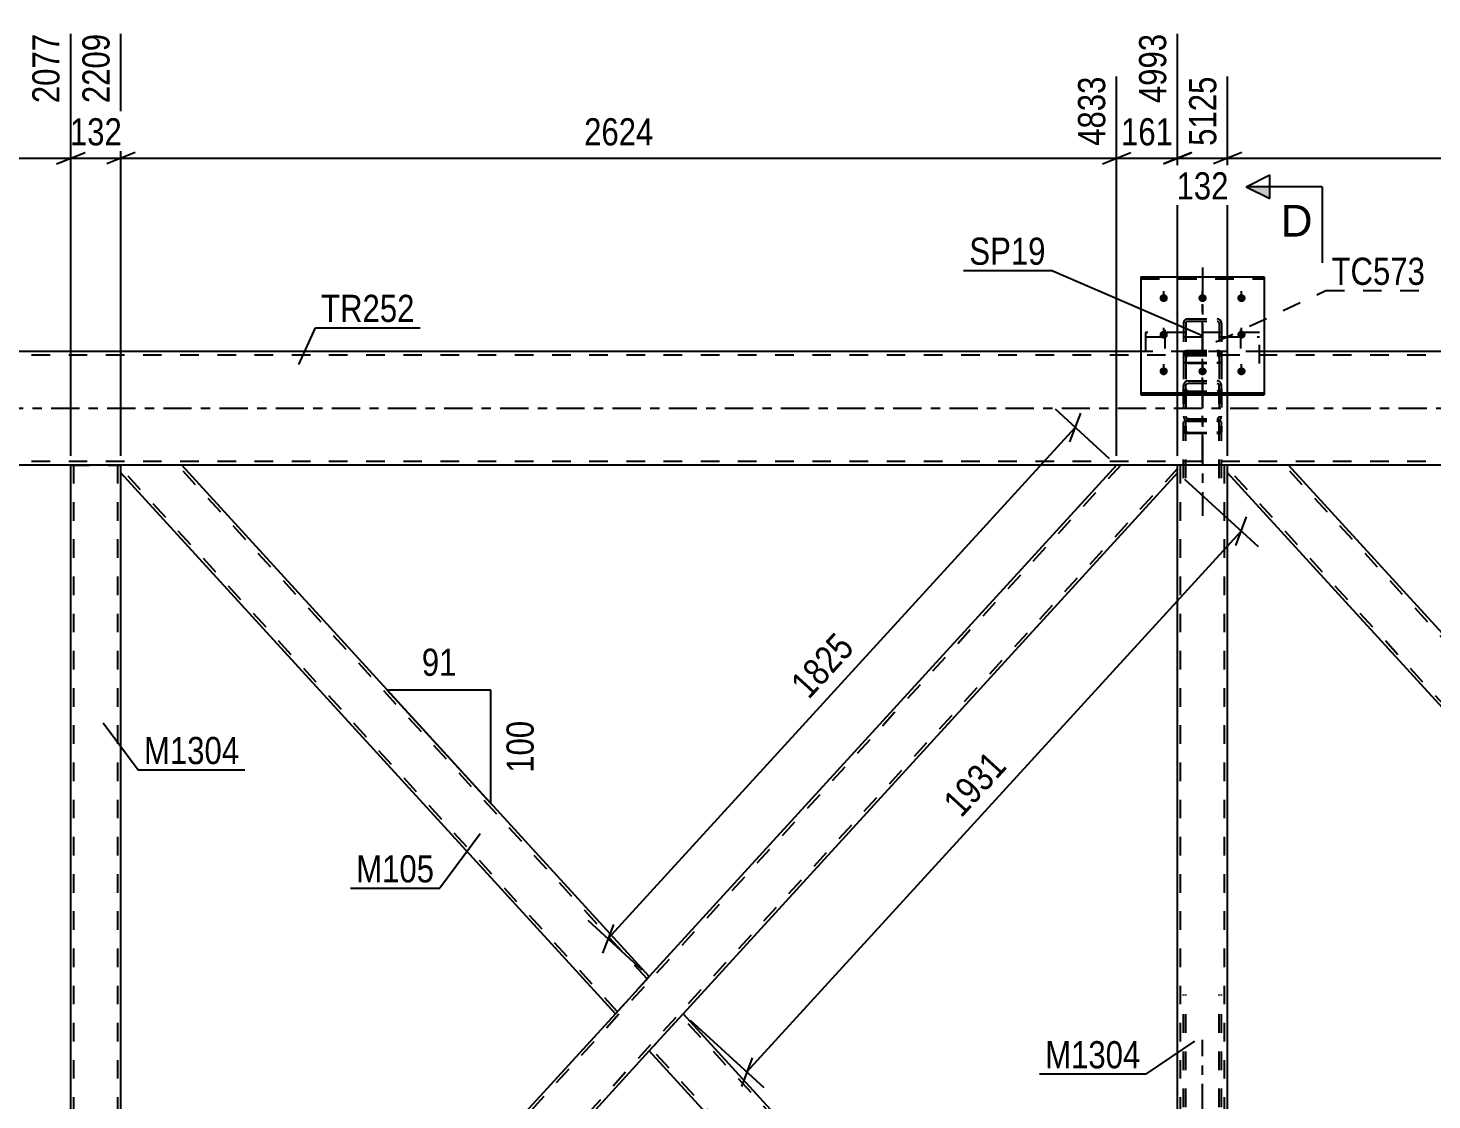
# Model space of a CAD drawing. Header units: millimetres. Extents: x 0 to 841, y 0 to 594.
# Drawn here: x 150.8 to 298.8, y 354.2 to 467.1 of the extents above; entities that cross this region are included whole.
import ezdxf

# ---------------------------------------------------------------- set-up
doc = ezdxf.new("R2010")
doc.units = ezdxf.units.MM
doc.linetypes.add('DXK_LINE_DOT2', pattern=[3.9198, 1.9599, -1.9599])
doc.linetypes.add('DXK_LINE_DOT3', pattern=[5.9187, 2.979, -0.9799, 0.9799, -0.9799])
doc.styles.add('Arial', font='ARIAL.TTF', dxfattribs={"height": 0.2})
doc.styles.add('Arial Narrow', font='ARIALN.TTF', dxfattribs={"height": 0.2})

# ---------------------------------------------------------------- blocks, each defined once
blk = doc.blocks.new('Part-122615941-4418 - 4343')
at = {"color": 2, "linetype": 'Continuous'}
for p, q in [((268.08, 440.92), (281.08, 440.92)), ((268.08, 440.92), (268.08, 428.48)), ((281.08, 440.92), (281.08, 428.48)), ((268.08, 428.7), (281.08, 428.7)), ((268.08, 428.48), (281.08, 428.48))]:
    blk.add_line(p, q, dxfattribs=at)
at = {"color": 7, "linetype": 'DXK_LINE_DOT2'}
blk.add_line((268.08, 440.7), (281.08, 440.7), dxfattribs=at)
blk = doc.blocks.new('Bolt-122615941-4376 - 4343')
at = {"linetype": 'Continuous'}
for points in [[(270.48, 438.25), (270.38, 438.26), (270.3, 438.28), (270.22, 438.33), (270.15, 438.39), (270.09, 438.46), (270.06, 438.53), (270.04, 438.62), (270.04, 438.71), (270.06, 438.79), (270.09, 438.87), (270.15, 438.94), (270.22, 439), (270.3, 439.04), (270.38, 439.07), (270.48, 439.08), (270.57, 439.07), (270.65, 439.04), (270.73, 439), (270.8, 438.94), (270.86, 438.87), (270.89, 438.79), (270.91, 438.71), (270.91, 438.62), (270.89, 438.53), (270.86, 438.46), (270.8, 438.39), (270.73, 438.33), (270.65, 438.28), (270.57, 438.26)], [(274.58, 438.25), (274.48, 438.26), (274.4, 438.28), (274.32, 438.33), (274.25, 438.39), (274.19, 438.46), (274.16, 438.53), (274.14, 438.62), (274.14, 438.71), (274.16, 438.79), (274.19, 438.87), (274.25, 438.94), (274.32, 439), (274.4, 439.04), (274.48, 439.07), (274.58, 439.08), (274.67, 439.07), (274.75, 439.04), (274.83, 439), (274.9, 438.94), (274.96, 438.87), (274.99, 438.79), (275.01, 438.71), (275.01, 438.62), (274.99, 438.53), (274.96, 438.46), (274.9, 438.39), (274.83, 438.33), (274.75, 438.28), (274.67, 438.26)], [(278.68, 438.25), (278.58, 438.26), (278.5, 438.28), (278.42, 438.33), (278.35, 438.39), (278.29, 438.46), (278.26, 438.53), (278.24, 438.62), (278.24, 438.71), (278.26, 438.79), (278.29, 438.87), (278.35, 438.94), (278.42, 439), (278.5, 439.04), (278.58, 439.07), (278.68, 439.08), (278.77, 439.07), (278.85, 439.04), (278.93, 439), (279, 438.94), (279.06, 438.87), (279.09, 438.79), (279.11, 438.71), (279.11, 438.62), (279.09, 438.53), (279.06, 438.46), (279, 438.39), (278.93, 438.33), (278.85, 438.28), (278.77, 438.26)], [(270.48, 434.4), (270.38, 434.41), (270.3, 434.43), (270.22, 434.48), (270.15, 434.53), (270.09, 434.6), (270.06, 434.68), (270.04, 434.77), (270.04, 434.85), (270.06, 434.94), (270.09, 435.02), (270.15, 435.09), (270.22, 435.14), (270.3, 435.19), (270.38, 435.21), (270.48, 435.22), (270.57, 435.21), (270.65, 435.19), (270.73, 435.14), (270.8, 435.09), (270.86, 435.02), (270.89, 434.94), (270.91, 434.85), (270.91, 434.77), (270.89, 434.68), (270.86, 434.6), (270.8, 434.53), (270.73, 434.48), (270.65, 434.43), (270.57, 434.41)], [(278.68, 434.4), (278.58, 434.41), (278.5, 434.43), (278.42, 434.48), (278.35, 434.53), (278.29, 434.6), (278.26, 434.68), (278.24, 434.77), (278.24, 434.85), (278.26, 434.94), (278.29, 435.02), (278.35, 435.09), (278.42, 435.14), (278.5, 435.19), (278.58, 435.21), (278.68, 435.22), (278.77, 435.21), (278.85, 435.19), (278.93, 435.14), (279, 435.09), (279.06, 435.02), (279.09, 434.94), (279.11, 434.85), (279.11, 434.77), (279.09, 434.68), (279.06, 434.6), (279, 434.53), (278.93, 434.48), (278.85, 434.43), (278.77, 434.41)], [(270.48, 430.54), (270.38, 430.55), (270.3, 430.58), (270.22, 430.62), (270.15, 430.68), (270.09, 430.75), (270.06, 430.83), (270.04, 430.91), (270.04, 431), (270.06, 431.08), (270.09, 431.16), (270.15, 431.23), (270.22, 431.29), (270.3, 431.33), (270.38, 431.36), (270.48, 431.37), (270.57, 431.36), (270.65, 431.33), (270.73, 431.29), (270.8, 431.23), (270.86, 431.16), (270.89, 431.08), (270.91, 431), (270.91, 430.91), (270.89, 430.83), (270.86, 430.75), (270.8, 430.68), (270.73, 430.62), (270.65, 430.58), (270.57, 430.55)], [(274.58, 430.54), (274.48, 430.55), (274.4, 430.58), (274.32, 430.62), (274.25, 430.68), (274.19, 430.75), (274.16, 430.83), (274.14, 430.91), (274.14, 431), (274.16, 431.08), (274.19, 431.16), (274.25, 431.23), (274.32, 431.29), (274.4, 431.33), (274.48, 431.36), (274.58, 431.37), (274.67, 431.36), (274.75, 431.33), (274.83, 431.29), (274.9, 431.23), (274.96, 431.16), (274.99, 431.08), (275.01, 431), (275.01, 430.91), (274.99, 430.83), (274.96, 430.75), (274.9, 430.68), (274.83, 430.62), (274.75, 430.58), (274.67, 430.55)], [(278.68, 430.54), (278.58, 430.55), (278.5, 430.58), (278.42, 430.62), (278.35, 430.68), (278.29, 430.75), (278.26, 430.83), (278.24, 430.91), (278.24, 431), (278.26, 431.08), (278.29, 431.16), (278.35, 431.23), (278.42, 431.29), (278.5, 431.33), (278.58, 431.36), (278.68, 431.37), (278.77, 431.36), (278.85, 431.33), (278.93, 431.29), (279, 431.23), (279.06, 431.16), (279.09, 431.08), (279.11, 431), (279.11, 430.91), (279.09, 430.83), (279.06, 430.75), (279, 430.68), (278.93, 430.62), (278.85, 430.58), (278.77, 430.55)]]:
    blk.add_hatch(color=1, dxfattribs=at).paths.add_polyline_path(points)
at = {"color": 1, "linetype": 'Continuous'}
for p, q in [((270.48, 438.27), (270.48, 439.4)), ((274.58, 438.27), (274.58, 439.4)), ((278.68, 438.27), (278.68, 439.4)), ((270.48, 434.41), (270.48, 435.55)), ((278.68, 434.41), (278.68, 435.55)), ((270.48, 430.56), (270.48, 431.7)), ((274.58, 430.56), (274.58, 431.7)), ((278.68, 430.56), (278.68, 431.7))]:
    blk.add_line(p, q, dxfattribs=at)
blk = doc.blocks.new('Bolt-122615941-4377 - 4343')
at = {"color": 1, "linetype": 'DXK_LINE_DOT2'}
blk.add_line((278.58, 435.31), (278.58, 432.37), dxfattribs=at)
blk = doc.blocks.new('Bolt-122615941-4378 - 4343')
at = {"color": 1, "linetype": 'DXK_LINE_DOT2'}
blk.add_line((270.58, 435.31), (270.58, 432.37), dxfattribs=at)
blk = doc.blocks.new('Part-122615941-4396 - 4343')
at = {"color": 2, "linetype": 'Continuous'}
for p, q in [((268.08, 433.05), (147.27, 433.05)), ((501.41, 433.05), (281.08, 433.05)), ((635.22, 421.05), (147.27, 421.05))]:
    blk.add_line(p, q, dxfattribs=at)
at = {"color": 7, "linetype": 'DXK_LINE_DOT2'}
for p, q in [((635.22, 432.65), (147.27, 432.65)), ((281.08, 433.05), (268.08, 433.05)), ((635.22, 421.45), (147.27, 421.45))]:
    blk.add_line(p, q, dxfattribs=at)
at = {"color": 7, "linetype": 'DXK_LINE_DOT3'}
blk.add_line((147.27, 427.05), (635.22, 427.05), dxfattribs=at)
blk = doc.blocks.new('Part-122615941-4419 - 4343')
at = {"color": 7, "linetype": 'DXK_LINE_DOT2'}
for p, q in [((280.57, 435.05), (268.57, 435.05)), ((268.57, 435.05), (268.57, 431.79)), ((268.57, 434.6), (280.57, 434.6)), ((280.57, 431.79), (280.57, 435.05))]:
    blk.add_line(p, q, dxfattribs=at)
blk = doc.blocks.new('Part-122615941-4420 - 4343')
at = {"color": 7, "linetype": 'DXK_LINE_DOT2'}
for p, q in [((272.58, 302.44), (272.58, 365.28)), ((272.82, 302.44), (272.82, 365.28)), ((276.34, 302.44), (276.34, 365.28)), ((276.58, 302.44), (276.58, 365.28)), ((273.06, 309.45), (272.87, 309.33)), ((273.06, 309.45), (276.1, 309.45)), ((276.28, 309.33), (276.1, 309.45)), ((272.61, 308.52), (272.58, 307.94)), ((272.82, 307.94), (272.83, 308.23)), ((272.96, 308.64), (273.06, 308.69)), ((273.06, 308.69), (276.1, 308.69)), ((276.1, 308.69), (276.19, 308.64)), ((276.32, 308.23), (276.34, 307.94)), ((276.58, 307.94), (276.54, 308.52)), ((272.82, 305.45), (272.58, 305.45)), ((276.58, 305.45), (276.34, 305.45)), ((272.58, 302.44), (272.61, 301.86)), ((272.83, 302.15), (272.82, 302.44)), ((276.34, 302.44), (276.32, 302.15)), ((276.54, 301.86), (276.58, 302.44)), ((272.87, 301.04), (272.96, 300.99)), ((273.06, 301.68), (272.96, 301.74)), ((272.96, 300.99), (273.06, 300.93)), ((273.06, 301.68), (276.1, 301.68)), ((276.1, 300.93), (273.06, 300.93)), ((276.19, 301.74), (276.1, 301.68)), ((276.1, 300.93), (276.27, 301.03)), ((276.27, 301.03), (276.28, 301.04))]:
    blk.add_line(p, q, dxfattribs=at)
at = {"color": 7, "linetype": 'DXK_LINE_DOT3'}
blk.add_line((274.58, 293.68), (274.58, 360.5), dxfattribs=at)
at = {"color": 7, "linetype": 'DXK_LINE_DOT2'}
for centre, radius, start, end in [((274.45, 308.38), 1.84, 148.8903, 175.8112), ((274.7, 308.38), 1.84, 4.189, 31.1099), ((273.75, 308.16), 0.92, 148.8903, 175.8112), ((275.4, 308.16), 0.92, 4.189, 31.1099), ((273.75, 302.21), 0.92, 184.189, 211.1099), ((275.4, 302.21), 0.92, 328.8903, 355.8112), ((274.45, 301.99), 1.84, 184.189, 211.1099), ((274.7, 301.99), 1.84, 328.8903, 355.8112)]:
    blk.add_arc(centre, radius, start, end, dxfattribs=at)
blk = doc.blocks.new('Part-122615941-4421 - 4343')
at = {"color": 7, "linetype": 'DXK_LINE_DOT3'}
blk.add_line((274.58, 421.32), (274.58, 431.24), dxfattribs=at)
at = {"color": 7, "linetype": 'DXK_LINE_DOT2'}
for p, q in [((272.61, 429.64), (272.58, 429.44)), ((272.58, 419.7), (272.58, 429.44)), ((272.82, 429.44), (272.83, 429.54)), ((272.82, 419.7), (272.82, 429.44)), ((272.83, 429.54), (272.89, 429.62)), ((273.06, 429.95), (272.87, 429.91)), ((272.89, 429.62), (272.96, 429.68)), ((272.96, 429.68), (273.06, 429.7)), ((273.06, 429.95), (276.1, 429.95)), ((273.06, 429.7), (276.1, 429.7)), ((276.28, 429.91), (276.1, 429.95)), ((276.1, 429.7), (276.19, 429.68)), ((276.19, 429.68), (276.27, 429.62)), ((276.27, 429.62), (276.32, 429.54)), ((276.32, 429.54), (276.34, 429.44)), ((276.34, 419.7), (276.34, 429.44)), ((276.58, 429.44), (276.54, 429.64)), ((276.58, 419.7), (276.58, 429.44)), ((272.58, 426.21), (272.61, 426.01)), ((272.83, 426.11), (272.82, 426.21)), ((272.89, 426.03), (272.83, 426.11)), ((272.87, 425.73), (273.06, 425.7)), ((272.96, 425.97), (272.89, 426.03)), ((273.06, 425.95), (272.96, 425.97)), ((273.06, 425.95), (276.1, 425.95)), ((273.06, 425.7), (276.1, 425.7)), ((276.19, 425.97), (276.1, 425.95)), ((276.1, 425.7), (276.28, 425.73)), ((276.27, 426.03), (276.19, 425.97)), ((276.32, 426.11), (276.27, 426.03)), ((276.34, 426.21), (276.32, 426.11)), ((276.54, 426.01), (276.58, 426.21))]:
    blk.add_line(p, q, dxfattribs=at)
for centre, start, end in [((273.08, 429.46), 114.32, 159.2417), ((276.07, 429.46), 20.7584, 65.6801), ((273.08, 426.19), 200.7584, 245.6801), ((276.07, 426.19), 294.32, 339.2417)]:
    blk.add_arc(centre, 0.496, start, end, dxfattribs=at)
blk = doc.blocks.new('Part-122615941-4494 - 4343')
at = {"color": 2, "linetype": 'Continuous'}
for p, q in [((216.24, 359.34), (219.82, 363.25)), ((219.82, 363.25), (271.4, 306.83)), ((265.51, 305.45), (216.24, 359.34))]:
    blk.add_line(p, q, dxfattribs=at)
at = {"color": 7, "linetype": 'DXK_LINE_DOT2'}
for p, q in [((271.94, 305.77), (219.6, 363.01)), ((216.46, 359.57), (216.48, 359.59)), ((265.95, 305.45), (216.46, 359.57)), ((271.94, 306.25), (271.4, 306.83)), ((271.94, 305.45), (265.51, 305.45)), ((271.94, 305.45), (271.94, 306.25)), ((271.94, 305.48), (271.94, 305.45))]:
    blk.add_line(p, q, dxfattribs=at)
blk = doc.blocks.new('Part-122615941-4506 - 4343')
at = {"color": 7, "linetype": 'DXK_LINE_DOT3'}
blk.add_line((274.58, 427.32), (274.58, 438.01), dxfattribs=at)
at = {"color": 7, "linetype": 'DXK_LINE_DOT2'}
for p, q in [((272.61, 436.19), (272.58, 436.02)), ((272.58, 436.02), (272.58, 429.12)), ((272.72, 436.34), (272.61, 436.19)), ((272.87, 436.44), (272.72, 436.34)), ((272.82, 436.02), (272.83, 436.11)), ((272.82, 436.02), (272.82, 429.12)), ((272.83, 436.11), (272.89, 436.18)), ((273.06, 436.47), (272.87, 436.44)), ((272.89, 436.18), (272.96, 436.23)), ((272.96, 436.23), (273.06, 436.24)), ((273.06, 436.47), (276.1, 436.47)), ((273.06, 436.24), (276.1, 436.24)), ((276.28, 436.44), (276.1, 436.47)), ((276.1, 436.24), (276.19, 436.23)), ((276.19, 436.23), (276.27, 436.18)), ((276.27, 436.18), (276.32, 436.11)), ((276.44, 436.34), (276.28, 436.44)), ((276.32, 436.11), (276.34, 436.02)), ((276.34, 436.02), (276.34, 429.12)), ((276.54, 436.19), (276.44, 436.34)), ((276.58, 436.02), (276.54, 436.19)), ((276.58, 436.02), (276.58, 429.12)), ((272.58, 433.16), (272.61, 432.99)), ((272.58, 432.35), (272.61, 432.55)), ((272.61, 432.99), (272.72, 432.84)), ((272.72, 432.84), (272.87, 432.75)), ((272.83, 433.08), (272.82, 433.16)), ((272.83, 432.45), (272.82, 432.35)), ((272.89, 433), (272.83, 433.08)), ((272.89, 432.53), (272.83, 432.45)), ((272.87, 432.83), (273.06, 432.86)), ((272.87, 432.75), (273.06, 432.71)), ((272.96, 432.95), (272.89, 433)), ((272.96, 432.59), (272.89, 432.53)), ((273.06, 432.94), (272.96, 432.95)), ((273.06, 432.61), (272.96, 432.59)), ((273.06, 432.94), (276.1, 432.94)), ((273.06, 432.86), (276.1, 432.86)), ((273.06, 432.71), (276.1, 432.71)), ((273.06, 432.61), (276.1, 432.61)), ((276.19, 432.95), (276.1, 432.94)), ((276.1, 432.86), (276.28, 432.83)), ((276.1, 432.71), (276.28, 432.75)), ((276.19, 432.59), (276.1, 432.61)), ((276.27, 433), (276.19, 432.95)), ((276.27, 432.53), (276.19, 432.59)), ((276.32, 433.08), (276.27, 433)), ((276.32, 432.45), (276.27, 432.53)), ((276.28, 432.75), (276.44, 432.84)), ((276.34, 433.16), (276.32, 433.08)), ((276.34, 432.35), (276.32, 432.45)), ((276.44, 432.84), (276.54, 432.99)), ((276.54, 432.99), (276.58, 433.16)), ((276.54, 432.55), (276.58, 432.35)), ((272.61, 428.92), (272.58, 429.12)), ((272.82, 429.12), (272.83, 429.02)), ((272.83, 429.02), (272.89, 428.94)), ((273.06, 428.61), (272.87, 428.65)), ((272.89, 428.94), (272.96, 428.88)), ((272.96, 428.88), (273.06, 428.86)), ((273.06, 428.86), (276.1, 428.86)), ((273.06, 428.61), (276.1, 428.61)), ((276.1, 428.86), (276.19, 428.88)), ((276.28, 428.65), (276.1, 428.61)), ((276.19, 428.88), (276.27, 428.94)), ((276.27, 428.94), (276.32, 429.02)), ((276.32, 429.02), (276.34, 429.12)), ((276.58, 429.12), (276.54, 428.92))]:
    blk.add_line(p, q, dxfattribs=at)
for centre, start, end in [((273.08, 432.37), 114.32, 159.2417), ((276.07, 432.37), 20.7584, 65.6801), ((273.08, 429.1), 200.7584, 245.6801), ((276.07, 429.1), 294.32, 339.2417)]:
    blk.add_arc(centre, 0.496, start, end, dxfattribs=at)
blk = doc.blocks.new('Part-122615941-4516 - 4343')
at = {"color": 7, "linetype": 'DXK_LINE_DOT2'}
for p, q in [((277.22, 421.05), (271.94, 421.05)), ((271.94, 420.25), (271.94, 421.05)), ((272.26, 305.45), (272.26, 421.05)), ((276.9, 305.45), (276.9, 421.05)), ((277.22, 420.25), (277.22, 421.05)), ((271.94, 305.45), (271.94, 306.83)), ((277.22, 305.45), (277.22, 306.83)), ((277.22, 305.45), (271.94, 305.45))]:
    blk.add_line(p, q, dxfattribs=at)
at = {"color": 2, "linetype": 'Continuous'}
for p, q in [((271.94, 306.83), (271.94, 420.25)), ((277.22, 306.83), (277.22, 420.25))]:
    blk.add_line(p, q, dxfattribs=at)
blk = doc.blocks.new('Part-122615941-4531 - 4343')
at = {"color": 2, "linetype": 'Continuous'}
for p, q in [((155.27, 305.45), (155.27, 421.05)), ((160.55, 306.25), (160.55, 420.25))]:
    blk.add_line(p, q, dxfattribs=at)
at = {"color": 7, "linetype": 'DXK_LINE_DOT2'}
for p, q in [((155.27, 421.05), (160.55, 421.05)), ((155.59, 305.45), (155.59, 421.05)), ((160.23, 305.45), (160.23, 421.05)), ((160.55, 420.25), (160.55, 421.05)), ((160.55, 305.45), (155.27, 305.45)), ((160.55, 305.45), (160.55, 306.25))]:
    blk.add_line(p, q, dxfattribs=at)
blk = doc.blocks.new('Part-122615941-4556 - 4343')
at = {"color": 7, "linetype": 'DXK_LINE_DOT2'}
for p, q in [((382.61, 421.05), (277.22, 305.77)), ((388.6, 420.72), (283.21, 305.45)), ((388.6, 421.05), (382.18, 421.05)), ((332.91, 367.16), (329.33, 363.25)), ((336.49, 363.25), (332.91, 359.34)), ((277.75, 306.83), (277.22, 306.25)), ((277.22, 305.45), (277.22, 306.25)), ((283.64, 305.45), (277.22, 305.45))]:
    blk.add_line(p, q, dxfattribs=at)
at = {"color": 2, "linetype": 'Continuous'}
for p, q in [((382.18, 421.05), (332.91, 367.16)), ((388.6, 420.25), (388.6, 421.05)), ((388.6, 420.25), (336.49, 363.25)), ((329.33, 363.25), (277.75, 306.83)), ((332.91, 359.34), (283.64, 305.45))]:
    blk.add_line(p, q, dxfattribs=at)
blk = doc.blocks.new('Part-122615941-4561 - 4343')
at = {"color": 2, "linetype": 'Continuous'}
for p, q in [((277.22, 420.25), (277.22, 421.05)), ((332.91, 367.16), (283.64, 421.05)), ((329.33, 363.25), (277.22, 420.25)), ((332.78, 367.02), (332.48, 366.69)), ((332.91, 367.16), (332.78, 367.02)), ((332.48, 366.69), (329.33, 363.25))]:
    blk.add_line(p, q, dxfattribs=at)
at = {"color": 7, "linetype": 'DXK_LINE_DOT2'}
for p, q in [((283.64, 421.05), (277.22, 421.05)), ((329.55, 363.48), (277.22, 420.72)), ((332.69, 366.92), (283.21, 421.05)), ((332.78, 367.02), (332.69, 366.92)), ((332.64, 366.87), (332.48, 366.69)), ((329.55, 363.48), (329.57, 363.5))]:
    blk.add_line(p, q, dxfattribs=at)
blk = doc.blocks.new('Part-122615941-4566 - 4343')
at = {"color": 2, "linetype": 'Continuous'}
for p, q in [((160.55, 420.25), (160.55, 421.05)), ((216.24, 367.16), (166.97, 421.05)), ((212.67, 363.25), (160.55, 420.25)), ((216.24, 367.16), (215.81, 366.69)), ((215.81, 366.69), (212.67, 363.25))]:
    blk.add_line(p, q, dxfattribs=at)
at = {"color": 7, "linetype": 'DXK_LINE_DOT2'}
for p, q in [((166.97, 421.05), (160.55, 421.05)), ((212.88, 363.48), (160.55, 420.72)), ((216.03, 366.92), (166.54, 421.05)), ((216.21, 367.12), (215.81, 366.69)), ((212.88, 363.48), (212.9, 363.5))]:
    blk.add_line(p, q, dxfattribs=at)
blk = doc.blocks.new('Part-122615941-4571 - 4343')
at = {"color": 7, "linetype": 'DXK_LINE_DOT2'}
for p, q in [((265.95, 421.05), (160.55, 305.77)), ((271.94, 420.72), (166.54, 305.45)), ((271.94, 421.05), (265.51, 421.05)), ((216.24, 367.16), (212.67, 363.25)), ((219.82, 363.25), (216.24, 359.34)), ((160.55, 305.63), (160.55, 305.66)), ((166.97, 305.45), (160.55, 305.45))]:
    blk.add_line(p, q, dxfattribs=at)
at = {"color": 2, "linetype": 'Continuous'}
for p, q in [((265.51, 421.05), (216.24, 367.16)), ((271.94, 420.25), (271.94, 421.05)), ((271.94, 420.25), (219.82, 363.25)), ((212.67, 363.25), (160.55, 306.25)), ((216.24, 359.34), (166.97, 305.45)), ((160.55, 305.45), (160.55, 306.25))]:
    blk.add_line(p, q, dxfattribs=at)
blk = doc.blocks.new('Part-122615941-4573 - 4343')
at = {"color": 7, "linetype": 'DXK_LINE_DOT3'}
blk.add_line((274.57, 441.88), (274.57, 415.72), dxfattribs=at)
at = {"color": 7, "linetype": 'DXK_LINE_DOT2'}
for p, q in [((272.57, 433), (272.61, 433.06)), ((272.57, 433), (272.57, 424.59)), ((272.61, 433.06), (272.72, 433.12)), ((272.72, 433.12), (272.87, 433.15)), ((272.83, 433.03), (272.81, 433)), ((272.81, 433), (272.81, 424.59)), ((272.89, 433.06), (272.83, 433.03)), ((272.87, 433.15), (273.05, 433.16)), ((272.96, 433.08), (272.89, 433.06)), ((273.05, 433.08), (272.96, 433.08)), ((273.05, 433.16), (276.09, 433.16)), ((273.05, 433.08), (276.09, 433.08)), ((276.09, 433.16), (276.28, 433.15)), ((276.19, 433.08), (276.09, 433.08)), ((276.26, 433.06), (276.19, 433.08)), ((276.32, 433.03), (276.26, 433.06)), ((276.28, 433.15), (276.43, 433.12)), ((276.33, 433), (276.32, 433.03)), ((276.33, 433), (276.33, 424.59)), ((276.43, 433.12), (276.54, 433.06)), ((276.54, 433.06), (276.57, 433)), ((276.57, 433), (276.57, 424.59)), ((272.61, 431.9), (272.57, 431.96)), ((272.72, 431.84), (272.61, 431.9)), ((272.87, 431.81), (272.72, 431.84)), ((272.81, 431.96), (272.83, 431.93)), ((272.83, 431.93), (272.89, 431.9)), ((273.05, 431.8), (272.87, 431.81)), ((272.89, 431.9), (272.96, 431.89)), ((272.96, 431.89), (273.05, 431.88)), ((273.05, 431.88), (276.09, 431.88)), ((273.05, 431.8), (276.09, 431.8)), ((276.09, 431.88), (276.19, 431.89)), ((276.28, 431.81), (276.09, 431.8)), ((276.19, 431.89), (276.26, 431.9)), ((276.26, 431.9), (276.32, 431.93)), ((276.43, 431.84), (276.28, 431.81)), ((276.32, 431.93), (276.33, 431.96)), ((276.54, 431.9), (276.43, 431.84)), ((276.57, 431.96), (276.54, 431.9)), ((272.61, 425.7), (272.57, 425.63)), ((272.72, 425.75), (272.61, 425.7)), ((272.87, 425.79), (272.72, 425.75)), ((272.81, 425.63), (272.83, 425.66)), ((272.83, 425.66), (272.89, 425.69)), ((273.05, 425.8), (272.87, 425.79)), ((272.89, 425.69), (272.96, 425.71)), ((272.96, 425.71), (273.05, 425.72)), ((273.05, 425.8), (276.09, 425.8)), ((273.05, 425.72), (276.09, 425.72)), ((276.28, 425.79), (276.09, 425.8)), ((276.09, 425.72), (276.19, 425.71)), ((276.19, 425.71), (276.26, 425.69)), ((276.26, 425.69), (276.32, 425.66)), ((276.43, 425.75), (276.28, 425.79)), ((276.32, 425.66), (276.33, 425.63)), ((276.54, 425.7), (276.43, 425.75)), ((276.57, 425.63), (276.54, 425.7)), ((272.57, 424.59), (272.61, 424.53)), ((272.61, 424.53), (272.72, 424.48)), ((272.72, 424.48), (272.87, 424.44)), ((272.83, 424.56), (272.81, 424.59)), ((272.89, 424.54), (272.83, 424.56)), ((272.87, 424.44), (273.05, 424.43)), ((272.96, 424.52), (272.89, 424.54)), ((273.05, 424.51), (272.96, 424.52)), ((273.05, 424.51), (276.09, 424.51)), ((273.05, 424.43), (276.09, 424.43)), ((276.19, 424.52), (276.09, 424.51)), ((276.09, 424.43), (276.28, 424.44)), ((276.26, 424.54), (276.19, 424.52)), ((276.32, 424.56), (276.26, 424.54)), ((276.28, 424.44), (276.43, 424.48)), ((276.33, 424.59), (276.32, 424.56)), ((276.43, 424.48), (276.54, 424.53)), ((276.54, 424.53), (276.57, 424.59))]:
    blk.add_line(p, q, dxfattribs=at)
blk = doc.blocks.new('StraightDimension-122615941-7252 - 4343')
at = {"color": 7, "linetype": 'Continuous'}
for p, q in [((271.94, 422.05), (271.94, 466.52)), ((265.51, 422.05), (265.51, 462.02)), ((264.01, 452.81), (267.01, 454.01)), ((265.51, 453.41), (271.94, 453.41)), ((273.44, 454.01), (270.44, 452.81))]:
    blk.add_line(p, q, dxfattribs=at)
at = {"color": 0}
blk.add_wipeout([(272.07, 454.16), (272.07, 458.36), (265.38, 458.36), (265.38, 454.16)], dxfattribs=at)
at = {"color": 3, "style": 'Arial Narrow'}
blk.add_text('161', height=2.863, dxfattribs=at).set_placement((265.98, 454.76))
at = {"color": 0, "linetype": 'Continuous'}
blk.add_wipeout([(271.34, 467.12), (267.14, 467.12), (267.14, 458.61), (271.34, 458.61)], dxfattribs=at)
at = {"color": 3, "linetype": 'Continuous', "style": 'Arial Narrow'}
blk.add_text('4993', height=2.863, rotation=90.0002, dxfattribs=at).set_placement((270.74, 459.21))
blk = doc.blocks.new('StraightDimension-122615941-7250 - 4343')
at = {"color": 7, "linetype": 'Continuous'}
for p, q in [((277.22, 422.05), (277.22, 462.02)), ((382.18, 422.05), (382.18, 462.02)), ((278.72, 454.01), (275.72, 452.81)), ((277.22, 453.41), (382.18, 453.41)), ((380.68, 452.81), (383.68, 454.01))]:
    blk.add_line(p, q, dxfattribs=at)
at = {"color": 0}
blk.add_wipeout([(333.95, 454.16), (333.95, 458.36), (325.44, 458.36), (325.44, 454.16)], dxfattribs=at)
at = {"color": 3, "style": 'Arial Narrow'}
blk.add_text('2624', height=2.863, dxfattribs=at).set_placement((326.04, 454.76))
at = {"color": 0, "linetype": 'Continuous'}
blk.add_wipeout([(381.58, 462.62), (377.38, 462.62), (377.38, 454.11), (381.58, 454.11)], dxfattribs=at)
at = {"color": 3, "linetype": 'Continuous', "style": 'Arial Narrow'}
blk.add_text('7750', height=2.863, rotation=90.0002, dxfattribs=at).set_placement((380.98, 454.71))
blk = doc.blocks.new('StraightDimension-122615941-4656 - 4343')
at = {"color": 7, "linetype": 'Continuous'}
for p, q in [((264.78, 421.72), (259.06, 426.95)), ((260.59, 423.52), (261.73, 426.54)), ((211.89, 371.14), (261.16, 425.03)), ((215.51, 367.83), (209.79, 373.06)), ((212.46, 372.65), (211.32, 369.63))]:
    blk.add_line(p, q, dxfattribs=at)
at = {"color": 0}
blk.add_wipeout([(238.84, 401.73), (235.74, 404.57), (230, 398.28), (233.1, 395.45)], dxfattribs=at)
at = {"color": 3, "style": 'Arial Narrow'}
blk.add_text('1825', height=2.863, rotation=47.5612, dxfattribs=at).set_placement((233.06, 396.3))
blk = doc.blocks.new('StraightDimension-122615941-4694 - 4343')
at = {"color": 7, "linetype": 'Continuous'}
for p, q in [((272.67, 419.57), (280.42, 412.49)), ((278.08, 412.6), (279.22, 415.62)), ((226.54, 357.11), (278.65, 414.11)), ((220.56, 362.57), (228.31, 355.49)), ((227.11, 358.62), (225.97, 355.59))]:
    blk.add_line(p, q, dxfattribs=at)
at = {"color": 0}
blk.add_wipeout([(254.91, 389.25), (251.81, 392.09), (246.07, 385.81), (249.17, 382.97)], dxfattribs=at)
at = {"color": 3, "style": 'Arial Narrow'}
blk.add_text('1931', height=2.863, rotation=47.5612, dxfattribs=at).set_placement((249.13, 383.82))
blk = doc.blocks.new('StraightDimension-122615941-5034 - 4343')
at = {"color": 7, "linetype": 'Continuous'}
for p, q in [((143.58, 419.55), (142.38, 422.55)), ((154.27, 421.05), (140.13, 421.05)), ((142.98, 305.45), (142.98, 421.05)), ((142.38, 306.95), (143.58, 303.95)), ((154.27, 305.45), (140.13, 305.45))]:
    blk.add_line(p, q, dxfattribs=at)
at = {"color": 0}
blk.add_wipeout([(142.23, 367.5), (138.03, 367.5), (138.03, 358.99), (142.23, 358.99)], dxfattribs=at)
at = {"color": 3, "style": 'Arial Narrow'}
blk.add_text('2890', height=2.863, rotation=90.0002, dxfattribs=at).set_placement((141.63, 359.59))
blk = doc.blocks.new('AngleDimension-122615941-5234 - 4343')
at = {"color": 7, "linetype": 'Continuous'}
for p, q in [((192.61, 393.01), (188.63, 397.36)), ((199.56, 397.36), (188.63, 397.36)), ((199.56, 385.41), (188.63, 397.36)), ((199.56, 385.41), (199.56, 397.36))]:
    blk.add_line(p, q, dxfattribs=at)
at = {"color": 0}
for points in [[(196.52, 398.26), (196.52, 402.46), (191.67, 402.46), (191.67, 398.26)], [(204.66, 394.73), (200.46, 394.73), (200.46, 388.04), (204.66, 388.04)]]:
    blk.add_wipeout(points, dxfattribs=at)
at = {"color": 3, "style": 'Arial Narrow'}
blk.add_text('91', height=2.863, dxfattribs=at).set_placement((192.27, 398.86))
blk.add_text('100', height=2.863, rotation=90.0002, dxfattribs=at).set_placement((204.06, 388.64))
blk = doc.blocks.new('StraightDimension-122615941-7251 - 4343')
at = {"color": 7, "linetype": 'Continuous'}
for p, q in [((271.94, 422.05), (271.94, 466.52)), ((277.22, 422.05), (277.22, 462.02)), ((270.44, 452.81), (273.44, 454.01)), ((271.94, 453.41), (277.22, 453.41)), ((278.72, 454.01), (275.72, 452.81))]:
    blk.add_line(p, q, dxfattribs=at)
at = {"color": 0, "linetype": 'Continuous'}
blk.add_wipeout([(276.62, 462.62), (272.42, 462.62), (272.42, 454.11), (276.62, 454.11)], dxfattribs=at)
at = {"color": 0}
blk.add_wipeout([(277.92, 448.46), (277.92, 452.66), (271.23, 452.66), (271.23, 448.46)], dxfattribs=at)
at = {"color": 3, "linetype": 'Continuous', "style": 'Arial Narrow'}
blk.add_text('5125', height=2.863, rotation=90.0002, dxfattribs=at).set_placement((276.02, 454.71))
at = {"color": 3, "style": 'Arial Narrow'}
blk.add_text('132', height=2.863, dxfattribs=at).set_placement((271.83, 449.06))
blk = doc.blocks.new('StraightDimension-122615941-7253 - 4343')
at = {"color": 7, "linetype": 'Continuous'}
for p, q in [((160.55, 422.05), (160.55, 466.52)), ((265.51, 422.05), (265.51, 462.02)), ((162.05, 454.01), (159.05, 452.81)), ((160.55, 453.41), (265.51, 453.41)), ((264.01, 452.81), (267.01, 454.01))]:
    blk.add_line(p, q, dxfattribs=at)
at = {"color": 0}
blk.add_wipeout([(217.29, 454.16), (217.29, 458.36), (208.78, 458.36), (208.78, 454.16)], dxfattribs=at)
at = {"color": 3, "style": 'Arial Narrow'}
blk.add_text('2624', height=2.863, dxfattribs=at).set_placement((209.38, 454.76))
at = {"color": 0, "linetype": 'Continuous'}
blk.add_wipeout([(264.91, 462.62), (260.71, 462.62), (260.71, 454.11), (264.91, 454.11)], dxfattribs=at)
at = {"color": 3, "linetype": 'Continuous', "style": 'Arial Narrow'}
blk.add_text('4833', height=2.863, rotation=90.0002, dxfattribs=at).set_placement((264.31, 454.71))
blk = doc.blocks.new('StraightDimension-122615941-7254 - 4343')
at = {"color": 7, "linetype": 'Continuous'}
for p, q in [((155.27, 422.05), (155.27, 466.52)), ((160.55, 422.05), (160.55, 466.52)), ((153.77, 452.81), (156.77, 454.01)), ((155.27, 453.41), (160.55, 453.41)), ((162.05, 454.01), (159.05, 452.81))]:
    blk.add_line(p, q, dxfattribs=at)
at = {"color": 0}
blk.add_wipeout([(161.25, 454.16), (161.25, 458.36), (154.57, 458.36), (154.57, 454.16)], dxfattribs=at)
at = {"color": 3, "style": 'Arial Narrow'}
blk.add_text('132', height=2.863, dxfattribs=at).set_placement((155.17, 454.76))
at = {"color": 0, "linetype": 'Continuous'}
blk.add_wipeout([(159.95, 467.12), (155.75, 467.12), (155.75, 458.61), (159.95, 458.61)], dxfattribs=at)
at = {"color": 3, "linetype": 'Continuous', "style": 'Arial Narrow'}
blk.add_text('2209', height=2.863, rotation=90.0002, dxfattribs=at).set_placement((159.35, 459.21))
blk = doc.blocks.new('StraightDimension-122615941-7255 - 4343')
at = {"color": 7, "linetype": 'Continuous'}
for p, q in [((155.27, 422.05), (155.27, 466.52)), ((134.35, 434.05), (134.35, 456.54)), ((135.85, 454.01), (132.85, 452.81)), ((134.35, 453.41), (155.27, 453.41)), ((153.77, 452.81), (156.77, 454.01))]:
    blk.add_line(p, q, dxfattribs=at)
at = {"color": 0}
blk.add_wipeout([(149.07, 454.16), (149.07, 458.36), (140.55, 458.36), (140.55, 454.16)], dxfattribs=at)
at = {"color": 3, "style": 'Arial Narrow'}
blk.add_text('2077', height=2.863, dxfattribs=at).set_placement((141.15, 454.76))
at = {"color": 0, "linetype": 'Continuous'}
for points in [[(154.67, 467.12), (150.47, 467.12), (150.47, 458.61), (154.67, 458.61)], [(133.75, 457.14), (129.55, 457.14), (129.55, 454.11), (133.75, 454.11)]]:
    blk.add_wipeout(points, dxfattribs=at)
at = {"color": 3, "linetype": 'Continuous', "style": 'Arial Narrow'}
for s, height, p in [('2077', 2.863, (154.07, 459.21)), ('0', 2.86, (133.15, 454.71))]:
    blk.add_text(s, height=height, rotation=90.0002, dxfattribs=at).set_placement(p)
blk = doc.blocks.new('Mark-122615941-4392 - 4343')
at = {"color": 0}
blk.add_wipeout([(191.51, 436.15), (191.51, 439.15), (181.65, 439.15), (181.65, 436.15)], dxfattribs=at)
blk.add_wipeout([(191.51, 436.15), (191.51, 439.15), (181.65, 439.15), (181.65, 436.15)], dxfattribs=at)
at = {"color": 30, "linetype": 'Continuous'}
for p, q in [((179.32, 431.67), (181.05, 435.55)), ((181.05, 435.55), (192.11, 435.55))]:
    blk.add_line(p, q, dxfattribs=at)
at = {"color": 3, "style": 'Arial Narrow'}
blk.add_text('TR252', height=2.863, dxfattribs=at).set_placement((181.65, 436.15))
blk = doc.blocks.new('Mark-122615941-4414 - 4343')
at = {"color": 0}
blk.add_wipeout([(258.03, 442.18), (258.03, 445.18), (249.99, 445.18), (249.99, 442.18)], dxfattribs=at)
blk.add_wipeout([(258.03, 442.18), (258.03, 445.18), (249.99, 445.18), (249.99, 442.18)], dxfattribs=at)
at = {"color": 30, "linetype": 'Continuous'}
for p in [(249.39, 441.58), (274.58, 434.7)]:
    blk.add_line(p, (258.63, 441.58), dxfattribs=at)
at = {"color": 3, "style": 'Arial Narrow'}
blk.add_text('SP19', height=2.863, dxfattribs=at).set_placement((249.99, 442.18))
blk = doc.blocks.new('Mark-122615941-4502 - 4343')
at = {"color": 0}
blk.add_wipeout([(298.04, 440.06), (298.04, 443.06), (288.17, 443.06), (288.17, 440.06)], dxfattribs=at)
blk.add_wipeout([(298.04, 440.06), (298.04, 443.06), (288.17, 443.06), (288.17, 440.06)], dxfattribs=at)
at = {"color": 30, "linetype": 'DXK_LINE_DOT2'}
for p, q in [((275.98, 434.04), (287.57, 439.46)), ((287.57, 439.46), (298.64, 439.46))]:
    blk.add_line(p, q, dxfattribs=at)
at = {"color": 3, "style": 'Arial Narrow'}
blk.add_text('TC573', height=2.863, dxfattribs=at).set_placement((288.17, 440.06))
blk = doc.blocks.new('Mark-122615941-4512 - 4343')
at = {"color": 0}
blk.add_wipeout([(268.04, 357.5), (268.04, 360.5), (257.98, 360.5), (257.98, 357.5)], dxfattribs=at)
blk.add_wipeout([(268.04, 357.5), (268.04, 360.5), (257.98, 360.5), (257.98, 357.5)], dxfattribs=at)
at = {"color": 30, "linetype": 'Continuous'}
for p in [(273.74, 360.37), (257.38, 356.9)]:
    blk.add_line(p, (268.64, 356.9), dxfattribs=at)
at = {"color": 3, "style": 'Arial Narrow'}
blk.add_text('M1304', height=2.863, dxfattribs=at).set_placement((257.98, 357.5))
blk = doc.blocks.new('Mark-122615941-4527 - 4343')
at = {"color": 0}
blk.add_wipeout([(173.03, 389.56), (173.03, 392.56), (162.98, 392.56), (162.98, 389.56)], dxfattribs=at)
blk.add_wipeout([(173.03, 389.56), (173.03, 392.56), (162.98, 392.56), (162.98, 389.56)], dxfattribs=at)
at = {"color": 30, "linetype": 'Continuous'}
for p, q in [((158.69, 393.9), (162.38, 388.96)), ((162.38, 388.96), (173.63, 388.96))]:
    blk.add_line(p, q, dxfattribs=at)
at = {"color": 3, "style": 'Arial Narrow'}
blk.add_text('M1304', height=2.863, dxfattribs=at).set_placement((162.98, 389.56))
blk = doc.blocks.new('Mark-122615941-4562 - 4343')
at = {"color": 0}
blk.add_wipeout([(193.57, 377.09), (193.57, 380.09), (185.35, 380.09), (185.35, 377.09)], dxfattribs=at)
blk.add_wipeout([(193.57, 377.09), (193.57, 380.09), (185.35, 380.09), (185.35, 377.09)], dxfattribs=at)
at = {"color": 30, "linetype": 'Continuous'}
for p in [(198.41, 382.21), (184.75, 376.49)]:
    blk.add_line(p, (194.17, 376.49), dxfattribs=at)
at = {"color": 3, "style": 'Arial Narrow'}
blk.add_text('M105', height=2.863, dxfattribs=at).set_placement((185.35, 377.09))
blk = doc.blocks.new('SectionMark-122615941-5282 - 4343')
at = {"linetype": 'Continuous'}
for points in [[(281.67, 450.4), (281.67, 449.15), (279.17, 450.4)], [(281.67, 284.11), (281.67, 282.86), (279.17, 282.86)]]:
    blk.add_hatch(color=6, dxfattribs=at).paths.add_polyline_path(points)
at = {"color": 6, "linetype": 'Continuous'}
for p, q in [((279.17, 450.4), (281.67, 451.65)), ((281.67, 449.15), (281.67, 451.65)), ((287.17, 450.4), (279.17, 450.4)), ((279.17, 450.4), (281.67, 449.15)), ((287.17, 450.4), (287.17, 442.4)), ((287.17, 282.86), (287.17, 290.86)), ((279.17, 282.86), (281.67, 284.11)), ((287.17, 282.86), (279.17, 282.86)), ((281.67, 281.61), (279.17, 282.86)), ((281.67, 284.11), (281.67, 281.61))]:
    blk.add_line(p, q, dxfattribs=at)
at = {"color": 0, "linetype": 'Continuous'}
for points in [[(286.17, 445.15), (286.17, 448.65), (282.8, 448.65), (282.8, 445.15)], [(286.17, 284.61), (286.17, 288.11), (282.8, 288.11), (282.8, 284.61)]]:
    blk.add_wipeout(points, dxfattribs=at)
at = {"color": 3, "linetype": 'Continuous', "style": 'Arial'}
for p in [(282.8, 445.15), (282.8, 284.61)]:
    blk.add_text('D', height=3.34, dxfattribs=at).set_placement(p)

msp = doc.modelspace()

# ---------------------------------------------------------------- block references
for name in ['Part-122615941-4573 - 4343', 'Part-122615941-4418 - 4343', 'Bolt-122615941-4376 - 4343', 'Part-122615941-4506 - 4343', 'Bolt-122615941-4378 - 4343', 'Bolt-122615941-4377 - 4343', 'Part-122615941-4396 - 4343', 'Part-122615941-4419 - 4343', 'Part-122615941-4421 - 4343', 'Part-122615941-4531 - 4343', 'Part-122615941-4566 - 4343', 'Part-122615941-4571 - 4343', 'Part-122615941-4516 - 4343', 'Part-122615941-4556 - 4343', 'Part-122615941-4561 - 4343', 'Part-122615941-4420 - 4343', 'Part-122615941-4494 - 4343']:
    msp.add_blockref(name, (0, 0))

# ---------------------------------------------------------------- next in the draw order: block references
for name in ['StraightDimension-122615941-7252 - 4343', 'StraightDimension-122615941-7250 - 4343', 'StraightDimension-122615941-5034 - 4343', 'AngleDimension-122615941-5234 - 4343', 'Mark-122615941-4527 - 4343', 'Mark-122615941-4562 - 4343']:
    msp.add_blockref(name, (0, 0))

# ---------------------------------------------------------------- next in the draw order: block references
for name in ['StraightDimension-122615941-7251 - 4343', 'StraightDimension-122615941-4656 - 4343']:
    msp.add_blockref(name, (0, 0))

# ---------------------------------------------------------------- next in the draw order: block references
for name in ['StraightDimension-122615941-7253 - 4343', 'Mark-122615941-4502 - 4343', 'StraightDimension-122615941-4694 - 4343']:
    msp.add_blockref(name, (0, 0))

# ---------------------------------------------------------------- next in the draw order: block references
for name in ['StraightDimension-122615941-7254 - 4343', 'SectionMark-122615941-5282 - 4343', 'Mark-122615941-4414 - 4343', 'Mark-122615941-4392 - 4343', 'Mark-122615941-4512 - 4343']:
    msp.add_blockref(name, (0, 0))

# ---------------------------------------------------------------- next in the draw order: block references
msp.add_blockref('StraightDimension-122615941-7255 - 4343', (0, 0))

doc.saveas('drawing.dxf')
